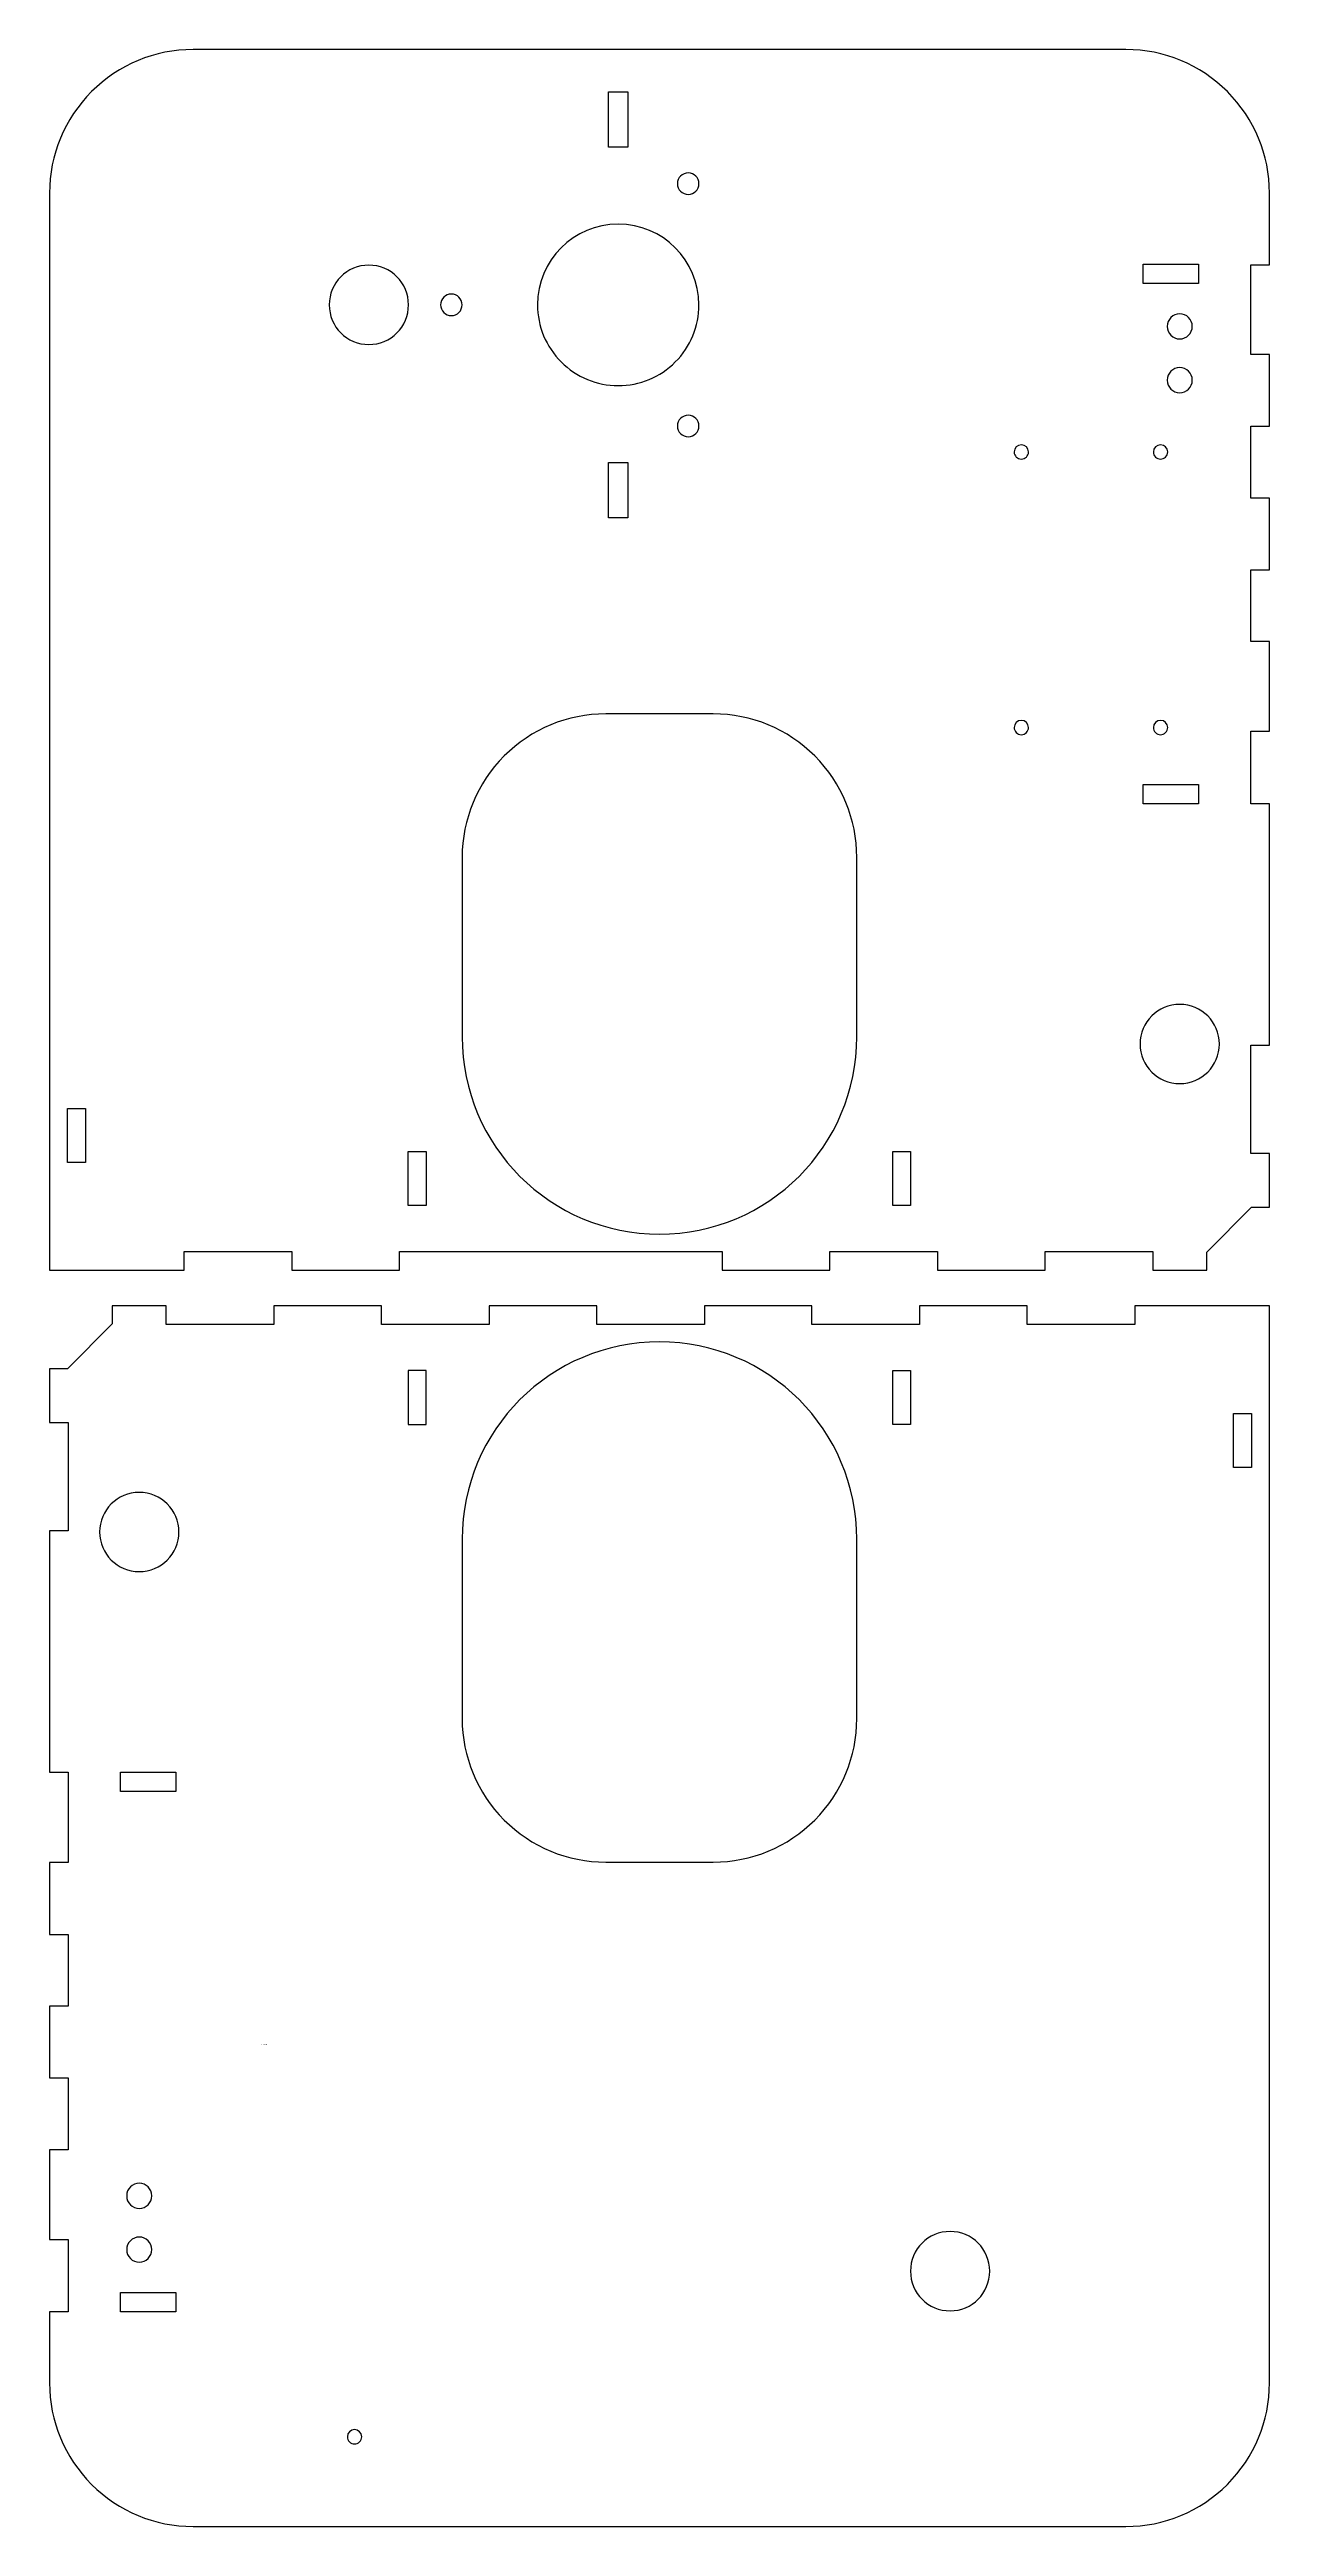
# Model space of a CAD drawing. Extents: x -164 to 800, y -839 to 363.
# Drawn here: x -164 to 176, y -839 to -148 of the extents above; entities that cross this region are included whole.
import ezdxf

# ---------------------------------------------------------------- set-up
doc = ezdxf.new("R2010")
doc.units = 0
doc.header["$MEASUREMENT"] = 0
for name, color, linetype in [('01_Corte Exterior', 160, 'CONTINUOUS'), ('02_Corte Interior', 4, 'CONTINUOUS'), ('DEFAULT', 7, 'CONTINUOUS')]:
    doc.layers.add(name, color=color, linetype=linetype)

# ---------------------------------------------------------------- blocks, each defined once
blk = doc.blocks.new('A$C74CB29F1')
at = {"layer": '01_Corte Exterior', "elevation": -47}
blk.add_lwpolyline([(334.8, 175.15), (334.8, 195.15), (340, 195.15), (340, 215.15), (334.8, 215.15), (334.8, 235.15), (340, 235.15), (340, 255.15), (334.8, 255.15), (334.8, 280.15), (340, 280.15), (340, 300.15, 0.414214), (300, 340.15), (40, 340.15, 0.414214), (0, 300.15), (0, 0), (37.5, 0), (37.5, 5.2), (67.5, 5.2), (67.5, 0), (97.5, 0), (97.5, 5.2), (187.5, 5.2), (187.5, 0), (217.5, 0), (217.5, 5.2), (247.5, 5.2), (247.5, 0), (277.5, 0), (277.5, 5.2), (307.5, 5.2), (307.5, 0), (322.5, 0), (322.5, 5), (335, 17.5), (340, 17.5), (340, 32.5), (334.8, 32.5), (334.8, 62.7), (340, 62.7), (340, 129.95), (334.8, 129.95), (334.8, 150.15), (340, 150.15), (340, 175.15)], format="xyb", close=True, dxfattribs=at)
at = {"layer": '02_Corte Interior', "elevation": -47}
for points in [[(161.2, 328.35), (161.2, 312.95), (155.8, 312.95), (155.8, 328.35)], [(304.8, 274.95), (304.8, 280.35), (320.2, 280.35), (320.2, 274.95)], [(161.2, 225.05), (161.2, 209.65), (155.8, 209.65), (155.8, 225.05)], [(304.8, 129.95), (304.8, 135.35), (320.2, 135.35), (320.2, 129.95)], [(10, 45), (10, 30), (5, 30), (5, 45)], [(105, 33), (105, 18), (100, 18), (100, 33)], [(240, 33), (240, 18), (235, 18), (235, 33)]]:
    blk.add_lwpolyline(points, close=True, dxfattribs=at)
for points in [[(181, 302.77, 1), (175, 302.77, 1)], [(158.5, 246.5, 0.414214), (181, 269, 1), (136, 269, 0.414214)], [(100.05, 269, 1), (77.95, 269, 1)], [(112, 266, 0.414214), (115, 269, 1), (109, 269, 0.414214)], [(318.5, 263, 1), (311.5, 263, 1)], [(318.5, 248, 1), (311.5, 248, 1)], [(181, 235.23, 1), (175, 235.23, 1)], [(270.85, 226, 0.414214), (272.85, 228, 1), (268.85, 228, 0.414214)], [(309.65, 226, 0.414214), (311.65, 228, 1), (307.65, 228, 0.414214)], [(155, 155, 0.414214), (115, 115), (115, 65, 1), (225, 65), (225, 115, 0.414214), (185, 155)], [(270.85, 149.2, 0.414214), (272.85, 151.2, 1), (268.85, 151.2, 0.414214)], [(309.65, 149.2, 0.414214), (311.65, 151.2, 1), (307.65, 151.2, 0.414214)], [(326.05, 63, 1), (303.95, 63, 1)]]:
    blk.add_lwpolyline(points, format="xyb", close=True, dxfattribs=at)
blk = doc.blocks.new('A$C211B72E7')
at = {"layer": '01_Corte Exterior', "elevation": -265}
blk.add_lwpolyline([(334.8, 62.7), (340, 62.7), (340, 129.95), (334.8, 129.95), (334.8, 155.15), (340, 155.15), (340, 175.15), (334.8, 175.15), (334.8, 195.15), (340, 195.15), (340, 215.15), (334.8, 215.15), (334.8, 235.15), (340, 235.15), (340, 260.15), (334.8, 260.15), (334.8, 280.35), (340, 280.35), (340, 300.15, 0.414214), (300, 340.15), (40, 340.15, 0.414214), (0, 300.15), (0, 0), (37.5, 0), (37.5, 5.2), (67.5, 5.2), (67.5, 0), (97.5, 0), (97.5, 5.2), (127.5, 5.2), (127.5, 0), (157.5, 0), (157.5, 5.2), (187.5, 5.2), (187.5, 0), (217.5, 0), (217.5, 5.2), (247.5, 5.2), (247.5, 0), (277.5, 0), (277.5, 5.2), (307.5, 5.2), (307.5, 0), (322.5, 0), (322.5, 5), (335, 17.5), (340, 17.5), (340, 32.5), (334.8, 32.5)], format="xyb", close=True, dxfattribs=at)
at = {"layer": '02_Corte Interior', "elevation": -265}
for points in [[(255, 317.15, 0.414214), (253, 315.15, 1), (257, 315.15, 0.414214)], [(100.05, 269, 1), (77.95, 269, 1)], [(318.5, 263, 1), (311.5, 263, 1)], [(318.5, 248, 1), (311.5, 248, 1)], [(155, 155, 0.414214), (115, 115), (115, 65, 1), (225, 65), (225, 115, 0.414214), (185, 155)], [(326.05, 63, 1), (303.95, 63, 1)]]:
    blk.add_lwpolyline(points, format="xyb", close=True, dxfattribs=at)
for points in [[(320.2, 280.35), (320.2, 274.95), (304.8, 274.95), (304.8, 280.35)], [(320.2, 135.35), (320.2, 129.95), (304.8, 129.95), (304.8, 135.35)], [(10, 45), (10, 30), (5, 30), (5, 45)], [(105, 33), (105, 18), (100, 18), (100, 33)], [(235, 33), (235, 18), (240, 18), (240, 33)]]:
    blk.add_lwpolyline(points, close=True, dxfattribs=at)

msp = doc.modelspace()

# ---------------------------------------------------------------- block references
at = {"layer": 'DEFAULT'}
msp.add_blockref('A$C74CB29F1', (-164.18, -488.47, 39.7), dxfattribs=at)
at = {"layer": 'DEFAULT', "rotation": 180}
msp.add_blockref('A$C211B72E7', (175.82, -498.47, 257.7), dxfattribs=at)

# ---------------------------------------------------------------- texts
at = {"layer": '02_Corte Interior', "insert": (-105.19, -704.25), "char_height": 0.2, "attachment_point": 1}
msp.add_mtext_dynamic_manual_height_columns('Team Breath', width=180.9605, gutter_width=1, heights=[0], dxfattribs=at)

doc.saveas('drawing.dxf')
